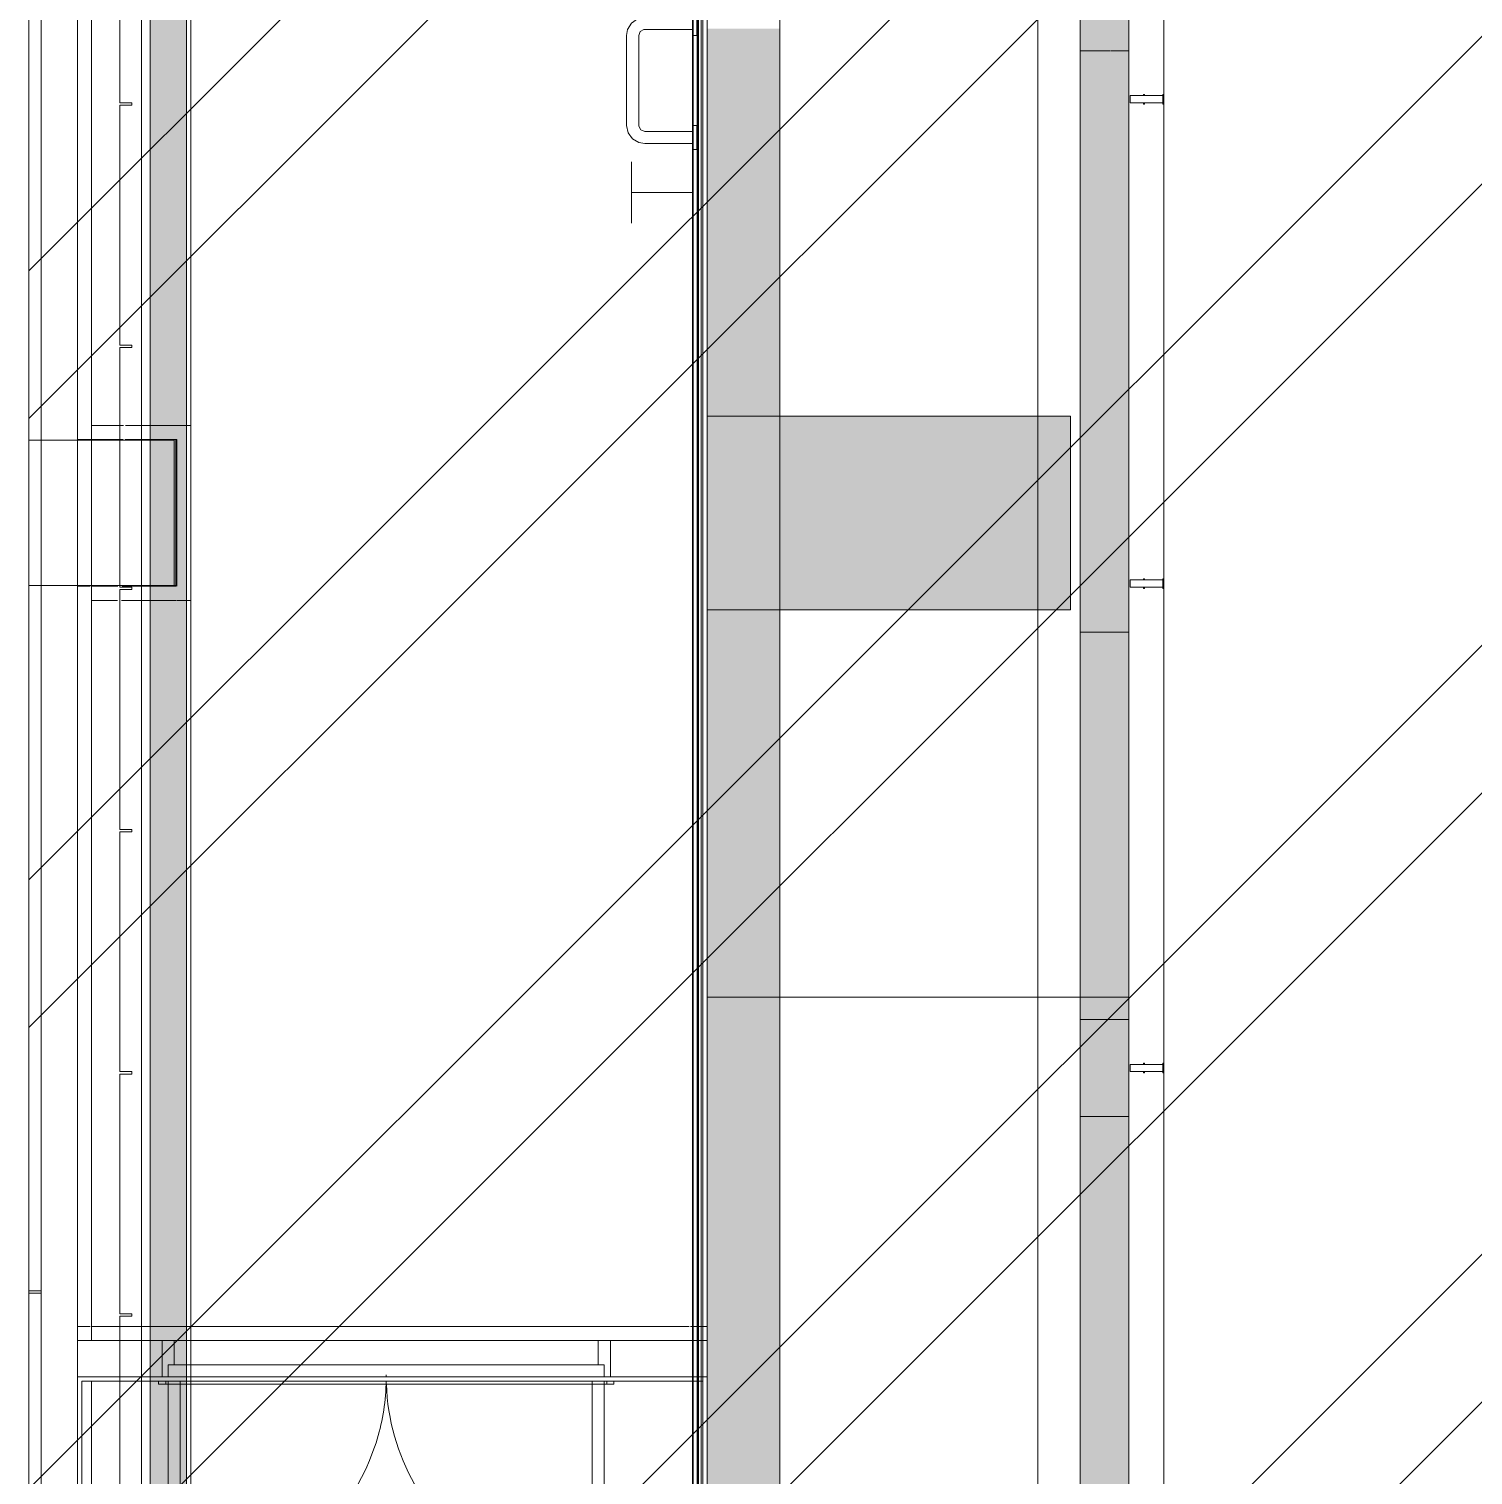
# Model space of a CAD drawing. Header units: millimetres. Extents: x -57519 to 497916, y -349472 to 446842.
# Drawn here: x 285903 to 291864, y 12052 to 18023 of the extents above; entities that cross this region are included whole.
import ezdxf

# ---------------------------------------------------------------- set-up
doc = ezdxf.new("R2010")
doc.units = ezdxf.units.MM
for name, color, linetype, lineweight in [('A-CLNG', 13, 'Continuous', 5), ('A-DETL-GENF', 92, 'Continuous', 5), ('A-DETL-THIN', 151, 'Continuous', 9), ('A-DOOR', 31, 'Continuous', 5), ('A-DOOR-FRAM', 31, 'Continuous', 5), ('A-FLOR', 192, 'Continuous', 5), ('A-GENM', 13, 'Continuous', 5), ('A-WALL', 113, 'Continuous', 20), ('A-WALL-PATT', 111, 'Continuous', 20), ('Q-CASE', 31, 'Continuous', 5), ('Q-SPCQ', 91, 'Continuous', 5), ('S-COLS', 52, 'Continuous', 20), ('S-COLS-SYMB', 171, 'Continuous', 50)]:
    doc.layers.add(name, color=color, linetype=linetype, lineweight=lineweight)

# ---------------------------------------------------------------- blocks, each defined once
blk = doc.blocks.new('DLN-Double Door__X03_ - _M31_1800 x 2450 _WH_-16954920-SITE COVERAGE')
at = {"layer": 'A-DOOR'}
for p, q in [((-850, -75), (-900, -75)), ((-900, -93), (-900, -105)), ((-900, -105), (-900, -825)), ((-850, -105), (-850, -93)), ((-850, -825), (-850, -105)), ((850, -75), (900, -75)), ((850, -105), (850, -93)), ((850, -825), (850, -105)), ((900, -93), (900, -105)), ((900, -105), (900, -825)), ((-900, -825), (-900, -975)), ((-850, -975), (-850, -825)), ((850, -975), (850, -825)), ((900, -825), (900, -975)), ((-900, -975), (-850, -975)), ((900, -975), (850, -975))]:
    blk.add_line(p, q, dxfattribs=at)
for centre, start, end in [((-900, -75), 342.4, 358.0529), ((-900, -75), 358.0529, 358.82865), ((900, -75), 179.5, 180.00772), ((-900, -75), 359.99228, 0.5), ((900, -75), 181.17135, 181.9471), ((900, -75), 181.9471, 237.12539), ((-900, -75), 302.87461, 342.4), ((-900, -75), 288.1, 302.87461), ((900, -75), 237.12539, 251.9), ((-900, -75), 274.855, 288.1), ((900, -75), 251.9, 270), ((-900, -75), 270, 274.855)]:
    blk.add_arc(centre, 900, start, end, dxfattribs=at)
at = {"layer": 'A-DOOR-FRAM'}
for p, q in [((-925, 75), (-940, 75)), ((-825, 75), (-940, 75)), ((-910, 75), (-925, 75)), ((-925, -75), (-925, 75)), ((-875, 75), (-925, 75)), ((-925, 75), (-825, 75)), ((-925, -75), (-925, 75)), ((-910, 75), (-825, 75)), ((-825, 75), (-875, 75)), ((-875, -25), (-875, 75)), ((-875, 75), (-875, -25)), ((-825, 75), (910, 75)), ((940, 75), (-825, 75)), ((875, 75), (-825, 75)), ((-825, 75), (925, 75)), ((875, -25), (875, 75)), ((875, 75), (925, 75)), ((875, -25), (875, 75)), ((910, 75), (925, 75)), ((925, 75), (940, 75)), ((925, 75), (925, -75)), ((925, 75), (925, -75)), ((-825, -25), (-900, -25)), ((-900, -25), (-875, -25)), ((-900, -25), (-900, -75)), ((-900, -25), (-900, -75)), ((-875, -25), (-825, -25)), ((900, -25), (-825, -25)), ((-825, -25), (875, -25)), ((900, -25), (875, -25)), ((900, -75), (900, -25)), ((900, -75), (900, -25)), ((-940, -75), (-925, -75)), ((-940, -75), (-825, -75)), ((-940, -105), (-940, -93)), ((-940, -105), (-940, -93)), ((-910, -105), (-940, -105)), ((-825, -105), (-940, -105)), ((-925, -75), (-910, -75)), ((-825, -75), (-925, -75)), ((-925, -75), (-900, -75)), ((-825, -75), (-910, -75)), ((-910, -93), (-910, -105)), ((-910, -93), (-910, -105)), ((-910, -105), (-825, -105)), ((-900, -75), (-825, -75)), ((-825, -75), (940, -75)), ((910, -75), (-825, -75)), ((925, -75), (-825, -75)), ((-825, -75), (900, -75)), ((-825, -105), (910, -105)), ((940, -105), (-825, -105)), ((925, -75), (900, -75)), ((925, -75), (910, -75)), ((910, -93), (910, -105)), ((910, -105), (910, -93)), ((910, -105), (940, -105)), ((940, -75), (925, -75)), ((940, -93), (940, -105)), ((940, -93), (940, -105))]:
    blk.add_line(p, q, dxfattribs=at)
blk = doc.blocks.new('DLN_Wall _ Corner Protection - DLN_Wall _ Corner Protection-12807318-SITE COVERAGE')
at = {"layer": 'A-GENM'}
blk.add_line((-46, 0), (-46, -18777), dxfattribs=at)
blk = doc.blocks.new('BIT_Steel Rod Fixing Details - 145mm-V401-SITE COVERAGE')
at = {"layer": 'Q-SPCQ'}
for p, q in [((-21, 0), (17, 0)), ((-17, 0), (-21, 0)), ((-6.5, 0), (-17, 0)), ((-15, -6), (-15, -140)), ((-14, -6), (-15, -6)), ((6.5, 0), (-6.5, 0)), ((17, 0), (6.5, 0)), ((15, -140), (15, -6)), ((17, 0), (21, 0)), ((21, 0), (17, 0)), ((-20, -140), (-20, -145)), ((-20, -140), (-15.9, -140)), ((-15.9, -140), (-20, -140)), ((-20, -145), (20, -145)), ((20, -145), (-20, -145)), ((-6, -145), (6, -145)), ((6, -145), (-6, -145)), ((14.1, -140), (20, -140)), ((20, -140), (14.1, -140)), ((20, -145), (20, -140))]:
    blk.add_line(p, q, dxfattribs=at)
blk = doc.blocks.new('BIT_Steel Rod Fixing Details - 145mm-V402-SITE COVERAGE')
at = {"layer": 'Q-SPCQ'}
for p, q in [((-21, 0), (-17, 0)), ((21, 0), (-21, 0)), ((-17, 0), (-6.5, 0)), ((-15, -6), (-15, -140)), ((-14, -6), (-15, -6)), ((-6.5, 0), (6.5, 0)), ((6.5, 0), (21, 0)), ((15, -140), (15, -6)), ((-20, -140), (-20, -145)), ((-20, -140), (-14.1, -140)), ((-14.1, -140), (-20, -140)), ((-20, -145), (20, -145)), ((20, -145), (-20, -145)), ((-6, -145), (6, -145)), ((6, -145), (-6, -145)), ((14.1, -140), (20, -140)), ((20, -140), (14.1, -140)), ((20, -145), (20, -140))]:
    blk.add_line(p, q, dxfattribs=at)
blk = doc.blocks.new('BIT_Steel Rod Fixing Details - 145mm-V400-SITE COVERAGE')
at = {"layer": 'Q-SPCQ'}
for p, q in [((-21, 0), (21, 0)), ((21, 0), (-21, 0)), ((-15, -6), (-15, -140)), ((-14, -6), (-15, -6)), ((15, -140), (15, -6)), ((-20, -140), (-20, -145)), ((-20, -140), (-14.1, -140)), ((-14.1, -140), (-20, -140)), ((-20, -145), (20, -145)), ((20, -145), (-20, -145)), ((-6, -145), (6, -145)), ((6, -145), (-6, -145)), ((14.1, -140), (20, -140)), ((20, -140), (14.1, -140)), ((20, -145), (20, -140))]:
    blk.add_line(p, q, dxfattribs=at)
blk = doc.blocks.new('BIT_Steel Rod Fixing Details - 145mm-V406-SITE COVERAGE')
at = {"layer": 'Q-SPCQ'}
for p, q in [((-21, 0), (21, 0)), ((21, 0), (-21, 0)), ((-15, -6), (-15, -140)), ((-14, -6), (-15, -6)), ((15, -140), (15, -6)), ((-20, -140), (-20, -145)), ((-20, -140), (-15.9, -140)), ((-15.9, -140), (-20, -140)), ((-20, -145), (20, -145)), ((20, -145), (-20, -145)), ((-6, -145), (6, -145)), ((6, -145), (-6, -145)), ((14.1, -140), (20, -140)), ((20, -140), (14.1, -140)), ((20, -145), (20, -140))]:
    blk.add_line(p, q, dxfattribs=at)
blk = doc.blocks.new('BIT_Steel Rod Fixing Details - 65mm-V410-SITE COVERAGE')
at = {"layer": 'Q-SPCQ'}
for p, q in [((-21, 0), (-17, 0)), ((21, 0), (-21, 0)), ((-17, 0), (21, 0)), ((-15, -6), (-15, -60)), ((-14, -6), (-15, -6)), ((15, -60), (15, -6)), ((-20, -60), (-20, -65)), ((-20, -60), (-15.9, -60)), ((-15.9, -60), (-20, -60)), ((-20, -65), (-15.9, -65)), ((-15.9, -65), (-20, -65)), ((14.1, -60), (20, -60)), ((20, -60), (14.1, -60)), ((14.1, -65), (20, -65)), ((20, -65), (14.1, -65)), ((20, -65), (20, -60))]:
    blk.add_line(p, q, dxfattribs=at)
blk = doc.blocks.new('BIT_Steel Rod Fixing Details - 65mm-V407-SITE COVERAGE')
at = {"layer": 'Q-SPCQ'}
for p, q in [((-21, 0), (21, 0)), ((21, 0), (-21, 0)), ((-15, -6), (-15, -60)), ((-14, -6), (-15, -6)), ((15, -60), (15, -6)), ((-20, -60), (-20, -65)), ((-20, -60), (-14.1, -60)), ((-14.1, -60), (-20, -60)), ((-20, -65), (-14.1, -65)), ((-14.1, -65), (-20, -65)), ((14.1, -60), (20, -60)), ((20, -60), (14.1, -60)), ((14.1, -65), (20, -65)), ((20, -65), (14.1, -65)), ((20, -65), (20, -60))]:
    blk.add_line(p, q, dxfattribs=at)
blk = doc.blocks.new('BIT_Steel Rod Fixing Details - 65mm-V411-SITE COVERAGE')
at = {"layer": 'Q-SPCQ'}
for p, q in [((-21, 0), (-6.5, 0)), ((-6.5, 0), (-21, 0)), ((-15, -6), (-15, -60)), ((-14, -6), (-15, -6)), ((-6.5, 0), (6.5, 0)), ((6.5, 0), (-6.5, 0)), ((6.5, 0), (17, 0)), ((21, 0), (6.5, 0)), ((15, -60), (15, -6)), ((17, 0), (21, 0)), ((-20, -60), (-20, -65)), ((-20, -60), (-14.1, -60)), ((-14.1, -60), (-20, -60)), ((-20, -65), (-14.1, -65)), ((-14.1, -65), (-20, -65)), ((14.1, -60), (20, -60)), ((20, -60), (14.1, -60)), ((14.1, -65), (20, -65)), ((20, -65), (14.1, -65)), ((20, -65), (20, -60))]:
    blk.add_line(p, q, dxfattribs=at)
blk = doc.blocks.new('BIT_Steel Rod Fixing Details - 145mm-V416-SITE COVERAGE')
at = {"layer": 'Q-SPCQ'}
for p, q in [((-21, 0), (-6.5, 0)), ((21, 0), (-21, 0)), ((-15, -6), (-15, -140)), ((-14, -6), (-15, -6)), ((-6.5, 0), (6.5, 0)), ((6.5, 0), (17, 0)), ((15, -140), (15, -6)), ((17, 0), (21, 0)), ((-20, -140), (-20, -145)), ((-20, -140), (-14.1, -140)), ((-14.1, -140), (-20, -140)), ((-20, -145), (20, -145)), ((20, -145), (-20, -145)), ((-6, -145), (6, -145)), ((6, -145), (-6, -145)), ((14.1, -140), (20, -140)), ((20, -140), (14.1, -140)), ((20, -145), (20, -140))]:
    blk.add_line(p, q, dxfattribs=at)
blk = doc.blocks.new('BIT_Steel Rod Fixing Details - 145mm-V417-SITE COVERAGE')
at = {"layer": 'Q-SPCQ'}
for p, q in [((-21, 0), (6.5, 0)), ((21, 0), (-21, 0)), ((-15, -6), (-15, -140)), ((-14, -6), (-15, -6)), ((6.5, 0), (21, 0)), ((15, -140), (15, -6)), ((-20, -140), (-20, -145)), ((-20, -140), (-14.1, -140)), ((-14.1, -140), (-20, -140)), ((-20, -145), (20, -145)), ((20, -145), (-20, -145)), ((-6, -145), (6, -145)), ((6, -145), (-6, -145)), ((14.1, -140), (20, -140)), ((20, -140), (14.1, -140)), ((20, -145), (20, -140))]:
    blk.add_line(p, q, dxfattribs=at)
blk = doc.blocks.new('BIT_Steel Rod Fixing Details - 145mm-V398-SITE COVERAGE')
at = {"layer": 'Q-SPCQ'}
for p, q in [((-21, 0), (-17, 0)), ((21, 0), (-21, 0)), ((-17, 0), (21, 0)), ((-15, -6), (-15, -140)), ((-14, -6), (-15, -6)), ((15, -140), (15, -6)), ((-20, -140), (-20, -145)), ((-20, -140), (-14.1, -140)), ((-14.1, -140), (-20, -140)), ((-20, -145), (20, -145)), ((20, -145), (-20, -145)), ((-6, -145), (6, -145)), ((6, -145), (-6, -145)), ((14.1, -140), (20, -140)), ((20, -140), (14.1, -140)), ((20, -145), (20, -140))]:
    blk.add_line(p, q, dxfattribs=at)
blk = doc.blocks.new('BIT_Steel Rod Fixing Details - 145mm-V423-SITE COVERAGE')
at = {"layer": 'Q-SPCQ'}
for p, q in [((-21, 0), (21, 0)), ((-6.5, 0), (-21, 0)), ((-15, -6), (-15, -140)), ((-14, -6), (-15, -6)), ((17, 0), (-6.5, 0)), ((15, -140), (15, -6)), ((21, 0), (17, 0)), ((-20, -140), (-20, -145)), ((-20, -140), (-15.9, -140)), ((-15.9, -140), (-20, -140)), ((-20, -145), (20, -145)), ((20, -145), (-20, -145)), ((-6, -145), (6, -145)), ((6, -145), (-6, -145)), ((14.1, -140), (20, -140)), ((20, -140), (14.1, -140)), ((20, -145), (20, -140))]:
    blk.add_line(p, q, dxfattribs=at)
blk = doc.blocks.new('BIT_Steel Rod Fixing Details - 145mm-V424-SITE COVERAGE')
at = {"layer": 'Q-SPCQ'}
for p, q in [((-21, 0), (-6.5, 0)), ((21, 0), (-21, 0)), ((-15, -6), (-15, -140)), ((-14, -6), (-15, -6)), ((-6.5, 0), (21, 0)), ((15, -140), (15, -6)), ((-20, -140), (-20, -145)), ((-20, -140), (-14.1, -140)), ((-14.1, -140), (-20, -140)), ((-20, -145), (20, -145)), ((20, -145), (-20, -145)), ((-6, -145), (6, -145)), ((6, -145), (-6, -145)), ((14.1, -140), (20, -140)), ((20, -140), (14.1, -140)), ((20, -145), (20, -140))]:
    blk.add_line(p, q, dxfattribs=at)
blk = doc.blocks.new('BIT_Steel Rod Fixing Details - 145mm-V429-SITE COVERAGE')
at = {"layer": 'Q-SPCQ'}
for p, q in [((-21, 0), (21, 0)), ((-6.5, 0), (-21, 0)), ((-15, -6), (-15, -140)), ((-14, -6), (-15, -6)), ((21, 0), (-6.5, 0)), ((15, -140), (15, -6)), ((-20, -140), (-20, -145)), ((-20, -140), (-15.9, -140)), ((-15.9, -140), (-20, -140)), ((-20, -145), (20, -145)), ((20, -145), (-20, -145)), ((-6, -145), (6, -145)), ((6, -145), (-6, -145)), ((14.1, -140), (20, -140)), ((20, -140), (14.1, -140)), ((20, -145), (20, -140))]:
    blk.add_line(p, q, dxfattribs=at)
blk = doc.blocks.new('BIT_Steel Rod Fixing Details - 145mm-V430-SITE COVERAGE')
at = {"layer": 'Q-SPCQ'}
for p, q in [((-21, 0), (21, 0)), ((-6.5, 0), (-21, 0)), ((-15, -6), (-15, -140)), ((-14, -6), (-15, -6)), ((21, 0), (-6.5, 0)), ((15, -140), (15, -6)), ((-20, -140), (-20, -145)), ((-20, -140), (-14.1, -140)), ((-14.1, -140), (-20, -140)), ((-20, -145), (20, -145)), ((20, -145), (-20, -145)), ((-6, -145), (6, -145)), ((6, -145), (-6, -145)), ((14.1, -140), (20, -140)), ((20, -140), (14.1, -140)), ((20, -145), (20, -140))]:
    blk.add_line(p, q, dxfattribs=at)
blk = doc.blocks.new('BIT_Steel Rod Fixing Details - 145mm-V432-SITE COVERAGE')
at = {"layer": 'Q-SPCQ'}
for p, q in [((-21, 0), (21, 0)), ((21, 0), (-21, 0)), ((-15, -6), (-15, -140)), ((-14, -6), (-15, -6)), ((15, -6), (-15, -6)), ((15, -140), (15, -6)), ((-20, -140), (-20, -145)), ((-20, -140), (-15.9, -140)), ((20, -140), (-20, -140)), ((-20, -145), (20, -145)), ((20, -145), (-20, -145)), ((-15, -140), (15, -140)), ((-6, -145), (6, -145)), ((6, -145), (-6, -145)), ((14.1, -140), (20, -140)), ((20, -145), (20, -140))]:
    blk.add_line(p, q, dxfattribs=at)
at = {"layer": 'Q-SPCQ', "flags": 128}
blk.add_lwpolyline([(-15, -6), (-9.1, -6), (4.1, -6), (14, -6), (15, -6)], dxfattribs=at)
blk = doc.blocks.new('BIT_Steel Rod Fixing Details - 145mm-V431-SITE COVERAGE')
at = {"layer": 'Q-SPCQ'}
for p, q in [((-21, 0), (21, 0)), ((21, 0), (-21, 0)), ((-15, -6), (-15, -140)), ((-14, -6), (-15, -6)), ((15, -6), (-15, -6)), ((15, -140), (15, -6)), ((-20, -140), (-20, -145)), ((-20, -140), (-14.1, -140)), ((20, -140), (-20, -140)), ((-20, -145), (20, -145)), ((20, -145), (-20, -145)), ((-15, -140), (15, -140)), ((-6, -145), (6, -145)), ((6, -145), (-6, -145)), ((14.1, -140), (20, -140)), ((20, -145), (20, -140))]:
    blk.add_line(p, q, dxfattribs=at)
at = {"layer": 'Q-SPCQ', "flags": 128}
blk.add_lwpolyline([(-15, -6), (-9.1, -6), (4.1, -6), (14, -6), (15, -6)], dxfattribs=at)
blk = doc.blocks.new('DLN_Wall _ Corner Protection - DLN_Wall _ Corner Protection-16958822-SITE COVERAGE')
at = {"layer": 'A-GENM'}
for p, q in [((-27, 0), (-27, -21019)), ((-25, -21019), (-25, 0)), ((-21.1, 0), (-21.1, -21019)), ((-10.4, 0), (-10.4, -21019)), ((-46, -12355.4), (-46, -12778.2)), ((-43, -12381.3), (-43, -12355.5)), ((-43, -12752.3), (-43, -12381.3)), ((-43, -12778.2), (-43, -12752.3)), ((-46, -12789.8), (-46, -12795.8)), ((-46, -12795.9), (-46, -12802.2)), ((-46, -12808.8), (-46, -12814.7)), ((-46, -12826.4), (-46, -21019)), ((-43, -12802.3), (-43, -12789.8)), ((-43, -12814.8), (-43, -12808.8)), ((-43, -12852.3), (-43, -12826.5)), ((-43, -21019), (-43, -12852.3))]:
    blk.add_line(p, q, dxfattribs=at)
blk = doc.blocks.new('DLN_I-Shape - 254x254 _WD_-17669536-SITE COVERAGE')
at = {"layer": 'S-COLS-SYMB', "color": 53, "lineweight": 20}
for p, q in [((-127, 127), (127, 127)), ((0, 127), (0, -127)), ((-127, -127), (127, -127))]:
    blk.add_line(p, q, dxfattribs=at)
blk = doc.blocks.new('Casework 9 - Casework 3-17595675-SITE COVERAGE')
at = {"layer": 'Q-CASE'}
for p, q in [((39881.3, 18299.2), (39881.3, 18399.2)), ((39881.3, 18399.2), (39881.3, 18373.3)), ((39896.3, 18399.2), (39881.3, 18399.2)), ((39896.3, 18399.2), (39881.3, 18399.2)), ((39896.3, 18299.2), (39896.3, 18399.2)), ((39896.3, 18399.2), (39896.3, 18299.2)), ((39881.3, 18374.2), (39681.3, 18374.2)), ((39881.3, 18374.2), (39881.3, 18324.2)), ((39881.3, 18324.2), (39881.3, 18374.2)), ((39881.3, 18361.7), (39881.3, 18336.7)), ((39606.3, 18299.2), (39606.3, 17928.2)), ((39656.3, 17928.2), (39656.3, 18299.2)), ((39681.3, 18324.2), (39881.3, 18324.2)), ((39881.3, 18325), (39881.3, 18299.2)), ((39881.3, 18299.2), (39896.3, 18299.2)), ((39896.3, 18299.2), (39881.3, 18299.2)), ((39881.3, 17828.2), (39881.3, 17928.2)), ((39881.3, 17928.2), (39881.3, 17902.3)), ((39896.3, 17928.2), (39881.3, 17928.2)), ((39896.3, 17928.2), (39881.3, 17928.2)), ((39896.3, 17828.2), (39896.3, 17928.2)), ((39896.3, 17928.2), (39896.3, 17828.2)), ((39881.3, 17903.2), (39681.3, 17903.2)), ((39681.3, 17853.2), (39881.3, 17853.2)), ((39881.3, 17899.8), (39881.3, 17903.2)), ((39881.3, 17903.2), (39881.3, 17884.6)), ((39881.3, 17890.7), (39881.3, 17899.8)), ((39881.3, 17853.2), (39881.3, 17890.7)), ((39881.3, 17890.7), (39881.3, 17878.2)), ((39881.3, 17884.6), (39881.3, 17853.2)), ((39881.3, 17871.7), (39881.3, 17865.7)), ((39881.3, 17854), (39881.3, 17828.2)), ((39881.3, 17828.2), (39896.3, 17828.2)), ((39896.3, 17828.2), (39881.3, 17828.2))]:
    blk.add_line(p, q, dxfattribs=at)
at = {"layer": 'Q-CASE', "flags": 128}
for points in [[(39681.3, 18374.2), (39651.2, 18367.9), (39626.2, 18350), (39610.4, 18323.7), (39606.3, 18299.2)], [(39656.3, 18299.2), (39662.4, 18315.5), (39677.8, 18323.9), (39681.3, 18324.2)], [(39606.3, 17928.2), (39612.6, 17898.1), (39630.4, 17873.1), (39656.8, 17857.3), (39681.3, 17853.2)], [(39681.3, 17903.2), (39664.9, 17909.3), (39656.5, 17924.6), (39656.3, 17928.2)]]:
    blk.add_lwpolyline(points, dxfattribs=at)

msp = doc.modelspace()

# ---------------------------------------------------------------- hatches: boundary and pattern name
at = {"layer": 'A-DETL-GENF'}
h = msp.add_hatch(dxfattribs=at)
h.set_pattern_fill('FP_40', color=250, style=0, pattern_type=2)
h.set_pattern_definition([(45, (248763.4, 0), (-1257.236, 1257.236), []), (45, (248763.4, 1905), (-1257.236, 1257.236), [])])
h.paths.add_polyline_path([(325750.1, -8642.5), (328562.7, -8642.5), (328562.7, 4657.5), (341312.7, 4657.5), (341312.7, 30557.5), (342712.7, 30557.5), (342712.7, 48907.7), (339962.7, 48907.7), (339962.7, 52157.5), (338962.7, 52157.5), (338962.7, 53757.5), (297512.7, 53757.5), (297512.7, 52247.5), (286277.7, 52247.5), (286277.7, 34407.5), (285902.7, 34407.5), (285902.7, 7407.5), (286277.7, 7407.5), (286277.7, -2267.5), (315555.2, -2267.5), (315555.2, -8642.5), (321257.1, -8642.5)], flags=0)
at = {"layer": 'A-WALL-PATT', "lineweight": 5, "transparency": 33554560}
h = msp.add_hatch(color=253, dxfattribs=at)
h.paths.add_polyline_path([(286552.7, 3557.5), (286552.7, 5720), (286402.7, 5720), (286402.7, 3557.5)], flags=0)
h.paths.add_polyline_path([(286402.7, 7770), (286552.7, 7770), (286552.7, 31832.5), (286402.7, 31832.5), (286402.7, 7785)], flags=0)
for points in [[(290367.4, 9597.5), (290442.7, 9597.5), (290442.7, 30067.5), (290242.7, 30067.5), (290242.7, 9597.5)], [(288702.7, 10607.5), (289002.7, 10607.5), (289002.7, 14024.2), (288702.7, 14024.2), (288702.7, 10651.4)]]:
    msp.add_hatch(color=253, dxfattribs=at).paths.add_polyline_path(points, flags=0)
at = {"layer": 'A-WALL-PATT', "lineweight": 5, "transparency": 33554432}
for points in [[(289002.7, 16424.2), (289002.7, 18024.2), (288702.7, 18024.2), (288702.7, 16424.2)], [(289002.7, 14024.2), (289002.7, 15624.2), (288702.7, 15624.2), (288702.7, 14024.2)]]:
    msp.add_hatch(color=253, dxfattribs=at).paths.add_polyline_path(points, flags=0)
at = {"layer": 'S-COLS', "transparency": 33554432}
msp.add_hatch(color=9, dxfattribs=at).paths.add_polyline_path([(288702.7, 15624.2), (290202.7, 15624.2), (290202.7, 16424.2), (288702.7, 16424.2)], flags=0)

# ---------------------------------------------------------------- linework, layer by layer
at = {"layer": 'A-CLNG'}
for p, q in [((286160.7, 26844.1), (286160.7, 15663.2)), ((286160.7, 16324.2), (286160.7, 15724.2)), ((286160.7, 12439.5), (286160.7, 9675.5)), ((288644.7, 11657.5), (288644.7, 12439.5))]:
    msp.add_line(p, q, dxfattribs=at)
at = {"layer": 'A-DETL-THIN', "color": 8, "lineweight": 5}
msp.add_line((285902.7, 34407.5), (285902.7, 7407.5), dxfattribs=at)
at = {"layer": 'A-FLOR'}
for p, q in [((286402.7, 7745), (286402.7, 31847.5)), ((290067.7, 30407.5), (290067.7, 9057.5)), ((288702.7, 30107.5), (288702.7, 9357.5)), ((289002.7, 9357.5), (289002.7, 30107.5)), ((286102.7, 26844.1), (286102.7, 16327.2)), ((286102.7, 19432.5), (286102.7, 16327.2)), ((285902.7, 18212.5), (285902.7, 7707.5)), ((286160.7, 16324.2), (286291, 16324.2)), ((286299.7, 16324.2), (286502.7, 16324.2)), ((286502.7, 16324.2), (286502.7, 15724.2)), ((286102.7, 15721.2), (286102.7, 12607.5)), ((286270, 15724.2), (286162.2, 15724.2)), ((286155.2, 12457.5), (286102.7, 12457.5))]:
    msp.add_line(p, q, dxfattribs=at)
at = {"layer": 'A-FLOR', "color": 254}
msp.add_line((290442.7, 14024.2), (288702.7, 14024.2), dxfattribs=at)
at = {"layer": 'A-WALL', "color": 254, "lineweight": 5}
for p, q in [((286102.7, 34407.5), (286102.7, 7857.5)), ((285952.7, 23602.5), (285952.7, 7407.5)), ((285902.7, 12812.5), (285952.7, 12812.5)), ((285952.7, 12802.5), (285902.7, 12802.5))]:
    msp.add_line(p, q, dxfattribs=at)
at = {"layer": 'A-WALL', "lineweight": 5}
for p, q in [((286402.7, 31832.5), (286402.7, 7770)), ((288644.7, 12607.5), (288644.7, 31607.5)), ((288702.7, 31607.5), (288702.7, 9357.5)), ((286552.7, 9357.5), (286552.7, 31457.5)), ((286570.7, 31439.5), (286570.7, 9357.5)), ((288684.7, 9357.5), (288684.7, 31439.5)), ((290242.7, 30067.5), (290242.7, 9397.5)), ((290442.7, 10124.2), (290442.7, 29767.5)), ((286160.7, 19374.5), (286160.7, 16385.2)), ((290364.4, 17932.5), (290242.7, 17932.5)), ((290442.7, 17932.5), (290367.4, 17932.5)), ((286160.7, 16385.2), (286293.1, 16385.2)), ((286302, 16385.2), (286570.7, 16385.2)), ((286570.7, 16385.2), (286570.7, 15663.2)), ((286102.7, 16327.2), (286153.8, 16327.2)), ((286153.9, 16324.2), (286102.7, 16324.2)), ((286291.1, 16327.2), (286155.2, 16327.2)), ((286512.7, 16327.2), (286299.8, 16327.2)), ((286509.7, 15724.2), (286509.7, 16324.2)), ((286512.7, 15721.2), (286512.7, 16327.2)), ((286102.7, 15724.2), (286155.2, 15724.2)), ((286102.7, 15721.2), (286155.2, 15721.2)), ((286162.3, 15721.2), (286269.9, 15721.2)), ((286287.8, 15721.2), (286510.3, 15721.2)), ((286287.9, 15724.2), (286509.7, 15724.2)), ((286160.7, 15663.2), (286160.7, 12607.5)), ((286267.8, 15663.2), (286163.1, 15663.2)), ((286510.6, 15663.2), (286285.4, 15663.2)), ((286512.7, 15663.2), (286570.7, 15663.2)), ((290242.7, 15532.5), (290442.7, 15532.5)), ((289002.7, 10607.5), (289002.7, 14024.2)), ((290442.7, 13932.5), (290242.7, 13932.5)), ((290242.7, 13532.5), (290442.7, 13532.5)), ((286102.7, 12665.5), (286155.2, 12665.5)), ((286163.3, 12665.5), (288627.9, 12665.5)), ((288633.7, 12665.5), (288702.7, 12665.5)), ((288702.7, 12607.5), (286102.7, 12607.5)), ((286155.2, 12607.5), (286102.7, 12607.5)), ((288702.7, 12607.5), (286160.7, 12607.5)), ((286452.7, 12457.5), (286452.7, 12607.5)), ((288302.7, 12607.5), (288302.7, 12457.5)), ((286120.7, 12439.5), (286120.7, 9675.5)), ((288684.7, 12439.5), (286120.7, 12439.5)), ((286155.2, 12457.5), (288702.7, 12457.5)), ((288684.7, 11639.5), (288684.7, 12439.5))]:
    msp.add_line(p, q, dxfattribs=at)
at = {"layer": 'A-WALL', "lineweight": 18}
for p, q in [((286367.7, 7782.5), (286367.7, 31822.5)), ((290442.9, 28740.4), (290442.9, 10724.2)), ((290586.9, 10724.2), (290586.9, 28740.4)), ((286277.7, 18707.5), (286277.7, 17717.5)), ((286277.7, 17717.5), (286327.7, 17717.5)), ((286327.7, 17707.5), (286277.7, 17707.5)), ((286277.7, 17707.5), (286277.7, 16717.5)), ((286327.7, 17717.5), (286327.7, 17707.5)), ((286277.7, 16717.5), (286327.7, 16717.5)), ((286327.7, 16707.5), (286277.7, 16707.5)), ((286277.7, 16707.5), (286277.7, 15717.5)), ((286327.7, 16717.5), (286327.7, 16707.5)), ((286277.7, 15717.5), (286327.7, 15717.5)), ((286327.7, 15707.5), (286277.7, 15707.5)), ((286277.7, 15707.5), (286277.7, 14717.5)), ((286327.7, 15717.5), (286327.7, 15707.5)), ((286277.7, 14717.5), (286327.7, 14717.5)), ((286327.7, 14707.5), (286277.7, 14707.5)), ((286277.7, 14707.5), (286277.7, 13717.5)), ((286327.7, 14717.5), (286327.7, 14707.5)), ((286277.7, 13717.5), (286327.7, 13717.5)), ((286327.7, 13707.5), (286277.7, 13707.5)), ((286277.7, 13707.5), (286277.7, 12717.5)), ((286327.7, 13717.5), (286327.7, 13707.5)), ((286277.7, 12717.5), (286327.7, 12717.5)), ((286327.7, 12707.5), (286277.7, 12707.5)), ((286277.7, 12707.5), (286277.7, 11717.5)), ((286327.7, 12717.5), (286327.7, 12707.5))]:
    msp.add_line(p, q, dxfattribs=at)
at = {"layer": 'A-WALL', "color": 53}
for p, q in [((289002.7, 16424.2), (289002.7, 18024.2)), ((289002.7, 14024.2), (289002.7, 15624.2)), ((288702.7, 14024.2), (289002.7, 14024.2))]:
    msp.add_line(p, q, dxfattribs=at)
at = {"layer": 'S-COLS', "color": 254, "lineweight": 5}
for p, q in [((288702.7, 16424.2), (289002.7, 16424.2)), ((289002.7, 16424.2), (290202.7, 16424.2)), ((290202.7, 16424.2), (290202.7, 15624.2)), ((286153.9, 16324.2), (285902.7, 16324.2)), ((285902.7, 16324.2), (285902.7, 15724.2)), ((285902.7, 15724.2), (285902.7, 16324.2)), ((285902.7, 16324.2), (285952.7, 16324.2)), ((285952.7, 16324.2), (285980, 16324.2)), ((285980.1, 16324.2), (286102.7, 16324.2)), ((286402.7, 16324.2), (286155.2, 16324.2)), ((285902.7, 15724.2), (286402.7, 15724.2)), ((285925.7, 15724.2), (285902.7, 15724.2)), ((285952.7, 15724.2), (285929.7, 15724.2)), ((285988.7, 15724.2), (285952.7, 15724.2)), ((286102.7, 15724.2), (285988.8, 15724.2)), ((289002.7, 15624.2), (288702.7, 15624.2)), ((290202.7, 15624.2), (289002.7, 15624.2))]:
    msp.add_line(p, q, dxfattribs=at)
at = {"layer": 'S-COLS', "color": 53}
for p, q in [((290202.7, 16424.2), (289002.7, 16424.2)), ((290202.7, 15624.2), (290202.7, 16424.2)), ((289002.7, 15624.2), (290202.7, 15624.2))]:
    msp.add_line(p, q, dxfattribs=at)
at = {"layer": 'S-COLS', "color": 9, "lineweight": 5}
for p, q in [((286502.7, 16324.2), (286402.7, 16324.2)), ((286502.7, 15724.2), (286502.7, 16324.2)), ((286402.7, 15724.2), (286502.7, 15724.2))]:
    msp.add_line(p, q, dxfattribs=at)

# ---------------------------------------------------------------- block references
at = {"layer": 'A-DOOR'}
msp.add_blockref('DLN-Double Door__X03_ - _M31_1800 x 2450 _WH_-16954920-SITE COVERAGE', (287377.7, 12532.5), dxfattribs=at)
at = {"layer": 'A-GENM'}
for name, p in [('DLN_Wall _ Corner Protection - DLN_Wall _ Corner Protection-12807318-SITE COVERAGE', (288687.7, 31442.5)), ('DLN_Wall _ Corner Protection - DLN_Wall _ Corner Protection-16958822-SITE COVERAGE', (288687.7, 30376.5))]:
    msp.add_blockref(name, p, dxfattribs=at)
at = {"layer": 'Q-CASE'}
msp.add_blockref('Casework 9 - Casework 3-17595675-SITE COVERAGE', (248763.4, -304), dxfattribs=at)
at = {"layer": 'Q-SPCQ', "rotation": 89.99999999999586}
for name, p in [('BIT_Steel Rod Fixing Details - 145mm-V401-SITE COVERAGE', (290442.9, 17732.5)), ('BIT_Steel Rod Fixing Details - 145mm-V406-SITE COVERAGE', (290442.9, 17732.5)), ('BIT_Steel Rod Fixing Details - 65mm-V410-SITE COVERAGE', (290442.9, 17732.5)), ('BIT_Steel Rod Fixing Details - 145mm-V406-SITE COVERAGE', (290442.9, 17732.5)), ('BIT_Steel Rod Fixing Details - 145mm-V406-SITE COVERAGE', (290442.9, 17732.5)), ('BIT_Steel Rod Fixing Details - 145mm-V423-SITE COVERAGE', (290442.9, 17732.5)), ('BIT_Steel Rod Fixing Details - 145mm-V429-SITE COVERAGE', (290442.9, 17732.5)), ('BIT_Steel Rod Fixing Details - 145mm-V432-SITE COVERAGE', (290442.9, 17732.5)), ('BIT_Steel Rod Fixing Details - 145mm-V402-SITE COVERAGE', (290442.9, 15732.5)), ('BIT_Steel Rod Fixing Details - 145mm-V400-SITE COVERAGE', (290442.9, 15732.5)), ('BIT_Steel Rod Fixing Details - 65mm-V407-SITE COVERAGE', (290442.9, 15732.5)), ('BIT_Steel Rod Fixing Details - 145mm-V416-SITE COVERAGE', (290442.9, 15732.5)), ('BIT_Steel Rod Fixing Details - 145mm-V398-SITE COVERAGE', (290442.9, 15732.5)), ('BIT_Steel Rod Fixing Details - 145mm-V400-SITE COVERAGE', (290442.9, 15732.5)), ('BIT_Steel Rod Fixing Details - 145mm-V400-SITE COVERAGE', (290442.9, 15732.5)), ('BIT_Steel Rod Fixing Details - 145mm-V431-SITE COVERAGE', (290442.9, 15732.5)), ('BIT_Steel Rod Fixing Details - 145mm-V400-SITE COVERAGE', (290442.9, 13732.5)), ('BIT_Steel Rod Fixing Details - 145mm-V400-SITE COVERAGE', (290442.9, 13732.5)), ('BIT_Steel Rod Fixing Details - 65mm-V411-SITE COVERAGE', (290442.9, 13732.5)), ('BIT_Steel Rod Fixing Details - 145mm-V417-SITE COVERAGE', (290442.9, 13732.5)), ('BIT_Steel Rod Fixing Details - 145mm-V400-SITE COVERAGE', (290442.9, 13732.5)), ('BIT_Steel Rod Fixing Details - 145mm-V424-SITE COVERAGE', (290442.9, 13732.5)), ('BIT_Steel Rod Fixing Details - 145mm-V430-SITE COVERAGE', (290442.9, 13732.5)), ('BIT_Steel Rod Fixing Details - 145mm-V431-SITE COVERAGE', (290442.9, 13732.5))]:
    msp.add_blockref(name, p, dxfattribs=at)
at = {"layer": 'S-COLS', "color": 253, "lineweight": 5, "rotation": 90.00000000000037}
msp.add_blockref('DLN_I-Shape - 254x254 _WD_-17669536-SITE COVERAGE', (288517.7, 17347.2), dxfattribs=at)

doc.saveas('drawing.dxf')
